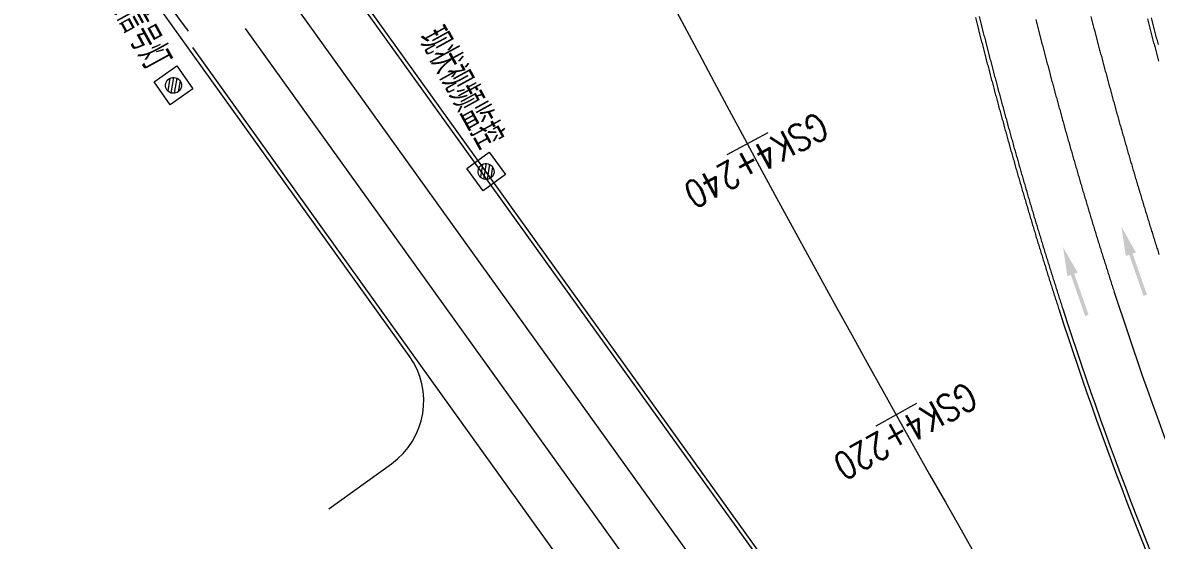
# Model space of a CAD drawing. Header units: millimetres. Extents: x 523446 to 528898, y 388189 to 392165.
# Drawn here: x 523949.3 to 524022.7, y 391028.1 to 391061.6 of the extents above; entities that cross this region are included whole.
import ezdxf
from ezdxf.enums import TextEntityAlignment as Align

# ---------------------------------------------------------------- set-up
doc = ezdxf.new("R2010")
doc.units = ezdxf.units.MM
doc.linetypes.add('ACAD_ISO04W100', pattern=[30, 24, -3, 0, -3])
doc.linetypes.add('白色虚线3米', pattern=[6, 3, -3])
for name, color, linetype, lineweight in [('0-现状交通设施2018', 7, 'Continuous', 0), ('0-现状信号灯', 7, 'Continuous', 40), ('000-scy-车道标线(实)', 7, 'Continuous', 40), ('人行横道', 7, 'Continuous', 30)]:
    doc.layers.add(name, color=color, linetype=linetype, lineweight=lineweight)
for name, color, linetype in [('000-scy-箭头', 7, 'Continuous'), ('000-scy-道路标线', 122, '白色虚线3米'), ('GSS-标注路线桩号', 7, 'Continuous'), ('MEDS道路平面中线-GSS', 7, 'Continuous'), ('侧分带与渠化岛', 3, 'Continuous'), ('车行道边线', 5, 'ACAD_ISO04W100')]:
    doc.layers.add(name, color=color, linetype=linetype)
doc.styles.add('HZTXT_S', font='TXT_S.shx', dxfattribs={"width": 0.75, "bigfont": 'HZTXT.shx'})
doc.styles.add('MEDS', font='TXT_S.SHX', dxfattribs={"width": 0.75, "bigfont": 'hztxt.shx'})

# ---------------------------------------------------------------- blocks, each defined once
blk = doc.blocks.new('7')
at = {"layer": '0-现状信号灯', "linetype": 'Continuous', "lineweight": 0, "ltscale": 0.005}
for p, q in [((525414.8998679431, 388753.3593147711), (525416.6155864513, 388753.903658412)), ((525416.6155864513, 388753.903658412), (525417.1599300923, 388752.187939904)), ((525415.444211584, 388751.643596263), (525414.8998679431, 388753.3593147711)), ((525415.9374142907, 388753.2836228181), (525415.5550406991, 388752.5458674628)), ((525416.1805043139, 388753.2636822056), (525415.7114769937, 388752.3587362973)), ((525416.3737923226, 388753.1476530984), (525415.9177153029, 388752.2676936266)), ((525416.511550422, 388752.9244840396), (525416.1794835215, 388752.2837909074)), ((525417.1599300923, 388752.187939904), (525415.444211584, 388751.643596263))]:
    blk.add_line(p, q, dxfattribs=at)
blk.add_ellipse((525416.0179651701, 388752.7739053484), major_axis=(0.3648974809175849, 0.3648974809175849), ratio=0.9999999999947542, start_param=3.156470216024712, end_param=9.439655523204298, dxfattribs=at)

msp = doc.modelspace()

# ---------------------------------------------------------------- hatches: boundary and pattern name
at = {"layer": '000-scy-箭头', "linetype": 'ByBlock', "lineweight": 0}
for points in [[(524021.3414814799, 391046.7560269884), (524021.1201756174, 391046.6788560398), (524022.0462270062, 391044.0231856767), (524021.8249211436, 391043.9460147273), (524020.8988697533, 391046.6016850903), (524020.6775638901, 391046.5245141409), (524020.3921550922, 391048.4107174724)], [(524017.5628039275, 391045.4569417416), (524017.3414980652, 391045.3797707932), (524018.2675494538, 391042.7241004301), (524018.0462435912, 391042.6469294806), (524017.1201922009, 391045.3025998436), (524016.8988863378, 391045.2254288942), (524016.61347754, 391047.1116322257)]]:
    msp.add_hatch(color=4, dxfattribs=at).paths.add_polyline_path(points)

# ---------------------------------------------------------------- linework, layer by layer
at = {"layer": '000-scy-车道标线(实)', "color": 4, "linetype": 'ByBlock', "lineweight": 0, "flags": 128}
for points in [[(524001.7844162928, 391020.2398742431), (523969.4277069489, 391065.3204839888)], [(523974.4754892633, 391040.2794466314), (523960.3137149381, 391060.0096567669)]]:
    msp.add_lwpolyline(points, dxfattribs=at)
for points in [[(524011.1887249979, 391062.025041124, -0.0002508592595097801), (524011.2782598708, 391061.6718698957, -0.0002528397415575857), (524011.3681504846, 391061.3187910937, -0.0002548196139847107), (524011.4583995477, 391060.9658057937, -0.0002568003617238761), (524011.549009766, 391060.6129150786, -0.0002587805242798184), (524011.6399838428, 391060.260120041, -0.0002607605021499831), (524011.7313244785, 391059.9074217815, -0.0002627404680879011), (524011.8230343713, 391059.5548214096, -0.0002647209726586129), (524011.9151162162, 391059.2023200428, -0.0002667006337329547), (524012.0075727055, 391058.8499188085, -0.0002686807131682419), (524012.1004065289, 391058.4976188418, -0.0002706610629226989), (524012.1936203731, 391058.1454212872, -0.0002726407722677355), (524012.2872169219, 391057.7933272982, -0.0002746206971777963), (524012.3811988563, 391057.4413380372, -0.0002766004819816248), (524012.4755688541, 391057.0894546754, -0.0002785798940822802), (524012.5703295904, 391056.7376783937, -0.0002805598114994309), (524012.6654837371, 391056.3860103815, -0.0002825394106876364), (524012.7610339631, 391056.0344518377, -0.000284519072676472), (524012.8569829342, 391055.6830039707, -0.0002864981963133422), (524012.9533333128, 391055.3316679982, -0.0002884781103387057), (524013.0500877586, 391054.9804451467, -0.0002904574628693585), (524013.1472489274, 391054.6293366533, -0.0002924372445949895), (524013.2448194725, 391054.2783437636, -0.0002944168057871749), (524013.3428020433, 391053.9274677331, -0.0002963955988522729), (524013.441199286, 391053.5767098278, -0.0002983756920558886), (524013.5400138437, 391053.2260713214, -0.0003003543507640868), (524013.6392483555, 391052.8755535, -0.0003023333841840996), (524013.7389054575, 391052.5251576573, -0.0003043128965295922), (524013.8389877821, 391052.1748850979, -0.0003062919862239712), (524013.9394979582, 391051.8247371365, -0.0003082712848528922), (524014.040438611, 391051.4747150969, -0.0003102499317575504), (524014.141812362, 391051.1248203143, -0.0003122297013874967), (524014.2436218293, 391050.7750541325, -0.0003142084212966688), (524014.3458696268, 391050.4254179068, -0.0003161871173803503), (524014.4485583651, 391050.0759130021, -0.0003181658985453253), (524014.5516906506, 391049.7265407937, -0.0003201449085884703), (524014.655269086, 391049.3773026671, -0.0003221240420556456), (524014.7592962702, 391049.0282000182, -0.0003241027081510116), (524014.8637747977, 391048.6792342537, -0.0003260813545805949), (524014.9687072594, 391048.3304067907, -0.0003280598785791724), (524015.0740962419, 391047.9817190567, -0.0003300384856632172), (524015.1799443278, 391047.6331724901, -0.000332017529538314), (524015.2862540957, 391047.2847685392, -0.0003339959042978746), (524015.3930281196, 391046.9365086642, -0.0003359742401068176), (524015.5002689695, 391046.5883943356, -0.0003379527464760609), (524015.6079792111, 391046.2404270345, -0.0003399311629118452), (524015.7161614056, 391045.8926082532, -0.0003419092811257072), (524015.8248181098, 391045.5449394949, -0.000343887656534559), (524015.9339518764, 391045.1974222739, -0.0003458661969330654), (524016.0435652531, 391044.850058115, -0.0003478444134843737), (524016.1536607833, 391044.5028485554, -0.0003498227446837858), (524016.2642410057, 391044.1557951419, -0.0003518007989078555), (524016.3753084543, 391043.8088994339, -0.0003537790127289816), (524016.4868656588, 391043.4621630013, -0.0003561061196361325), (524016.5990248609, 391043.115247235, -0.0003561061196361325)], [(524014.8488785287, 391061.8345202993, -0.0002517778705567924), (524014.9385933756, 391061.4851167544, -0.0002536809913568842), (524015.0286615391, 391061.1358348788, -0.0002555830465336776), (524015.119085637, 391060.7866757489, -0.0002574842654011124), (524015.209868282, 391060.4376404551, -0.0002593852032181569), (524015.3010120871, 391060.0887300828, -0.0002612858725301825), (524015.3925196617, 391059.7399457268, -0.0002631852200647343), (524015.4843936068, 391059.3912885084, -0.0002650840273266201), (524015.5766365248, 391059.0427595401, -0.0002669826055501275), (524015.6692510142, 391058.6943599451, -0.0002688805067705313), (524015.7622396679, 391058.3460908601, -0.0002707775280570003), (524015.855605077, 391057.9979534278, -0.0002726740623413798), (524015.9493498288, 391057.6499487985, -0.0002745699024293361), (524016.043476506, 391057.3020781364, -0.0002764651227565054), (524016.1379876881, 391056.9543426103, -0.0002783594643227392), (524016.2328859507, 391056.6067434, -0.0002802536778214691), (524016.3281738678, 391056.2592816881, -0.0002821470117760521), (524016.423854006, 391055.9119586762, -0.0002840399809608408), (524016.5199289321, 391055.5647755644, -0.0002859318018448192), (524016.6164012045, 391055.2177335751, -0.0002878233395626538), (524016.7132733813, 391054.8708339278, -0.0002897143957526068), (524016.8105480169, 391054.5240778524, -0.0002916043013597622), (524016.9082276574, 391054.1774666004, -0.0002934939746461424), (524017.0063148499, 391053.8310014172, -0.0002953827478906074), (524017.1048121346, 391053.4846835674, -0.0002972717009603202), (524017.2037220505, 391053.1385143148, -0.0002991592732899405), (524017.303047127, 391052.7924949504, -0.000301046642353065), (524017.4027898962, 391052.4466267531, -0.0003029327065775676), (524017.5029528794, 391052.1009110331, -0.0003048183885730357), (524017.6035385981, 391051.7553490949, -0.0003067038688727559), (524017.7045495696, 391051.409942253, -0.0003085882316603926), (524017.8059883031, 391051.0646918448, -0.0003104723933297329), (524017.9078573071, 391050.719599203, -0.0003123556016369736), (524018.0101590836, 391050.3746656794, -0.000314238645110679), (524018.1128961325, 391050.0298926274, -0.0003161207380781838), (524018.2160709453, 391049.6852814225, -0.0003180024427276628), (524018.3196860135, 391049.3408334361, -0.0003198830310049595), (524018.4237438193, 391048.9965500639, -0.0003217630563801276), (524018.5282468427, 391048.652432705, -0.0003236429918587828), (524018.6331975618, 391048.3084827594, -0.0003255220158298231), (524018.7385984456, 391047.9647016514, -0.00032740000819495), (524018.8444519576, 391047.6210908175, -0.000329277907926738), (524018.9507605616, 391047.2776516873, -0.0003311548203849373), (524019.0575267122, 391046.9343857177, -0.0003330314702399396), (524019.1647528604, 391046.591294368, -0.0003349073842517471), (524019.2724414525, 391046.2483791098, -0.0003367826770591375), (524019.3805949297, 391045.9056414237, -0.0003386572769107113), (524019.4892157274, 391045.5630828046, -0.0003405313143700177), (524019.5983062768, 391045.2207047548, -0.0003424046910257709), (524019.7078690031, 391044.8785087891, -0.0003442775497333518), (524019.8179063275, 391044.5364964301, -0.0003513157033506831), (524019.9300664466, 391044.1895664706)], [(524018.4173392989, 391062.0115493857, -0.0002505072268776466), (524018.5068468596, 391061.6659293814, -0.0002523321749256791), (524018.5967022586, 391061.3204591579, -0.0002541562814030094), (524018.6869080252, 391060.9751397737, -0.0002559795612662678), (524018.7774666853, 391060.6299722935, -0.0002578009868112353), (524018.8683807537, 391060.2849578162, -0.0002596213190955401), (524018.9596527465, 391059.9400974285, -0.0002614408642794189), (524019.0512851774, 391059.5953922215, -0.0002632591852932955), (524019.1432805525, 391059.2508433044, -0.0002650760818969096), (524019.2356413738, 391058.9064517965, -0.0002668919416450422), (524019.3283701417, 391058.5622188164, -0.0002687065620244605), (524019.4214693502, 391058.2181454991, -0.0002705200162080384), (524019.51494149, 391057.8742329827, -0.0002723320485309929), (524019.6087890455, 391057.5304824229, -0.000274143395436406), (524019.7030145021, 391057.1868949662, -0.0002759533217356697), (524019.7976203343, 391056.8434717875, -0.0002777623315191443), (524019.8926090181, 391056.5002140533, -0.0002795696620651255), (524019.9879830192, 391056.1571229579, -0.000281376155165953), (524020.0837448035, 391055.8141996871, -0.000283181618252171), (524020.1798968323, 391055.4714454381, -0.000284985401322433), (524020.2764415573, 391055.1288614332, -0.0002867883984116205), (524020.373381432, 391054.7864488816, -0.000288589956789195), (524020.4707189003, 391054.4442090197, -0.0002903911329529308), (524020.5684564082, 391054.1021430683, -0.0002921904031298926), (524020.6665963868, 391053.760252294, -0.0002939889198118001), (524020.7651412732, 391053.4185379343, -0.0002957856076588889), (524020.8640934898, 391053.0770012706, -0.0002975813660134407), (524020.9634554614, 391052.7356435698, -0.0002993763701177212), (524021.0632296078, 391052.3944661068, -0.0003011697281194842), (524021.1634183375, 391052.0534701889, -0.0003029623349014871), (524021.2640240616, 391051.7126571066, -0.0003047534548642188), (524021.3650491803, 391051.3720281807, -0.000306543859480364), (524021.4664960947, 391051.0315847211, -0.0003083327825191559), (524021.5683671942, 391050.6913280693, -0.0003101207736329052), (524021.6706648697, 391050.3512595544, -0.0003119071245370392), (524021.7733915002, 391050.0113805375, -0.0003136923719745056), (524021.876549463, 391049.6716923786, -0.0003154769764981811), (524021.9801411342, 391049.3321964336, -0.0003172601413715106), (524022.0841688784, 391048.9928940883, -0.0003190417506981978), (524022.1886350543, 391048.6537867413, -0.0003208227149424706), (524022.2935420219, 391048.3148757768, -0.0003226021659047527), (524022.3988921293, 391047.9761626143, -0.000324380809462542), (524022.504687723, 391047.6376486662, -0.0003261581833678431), (524022.610931142, 391047.2993353643, -0.0003279344026282312), (524022.7176247211, 391046.9612241447, -0.0003297093951496218), (524022.8247707873, 391046.623316461, -0.0003314832908300069)], [(524022.0728039602, 391061.861549326, -0.0002507787700651793), (524022.1624137054, 391061.5199987203, -0.0002525245944345359), (524022.2523678966, 391061.1786269829, -0.00025426880575409), (524022.3426689639, 391060.8374351747, -0.000256011705581316), (524022.4333193358, 391060.4964243551, -0.0002577528678216104), (524022.5243214318, 391060.1555956047, -0.0002594920949668947), (524022.615677665, 391059.8149500194, -0.0002612297685732238), (524022.7073904485, 391059.4744886872, -0.0002629656915774081), (524022.7994621877, 391059.1342127139, -0.0002646999365983851)], [(524016.5989151844, 391043.1155864702, 0.05915285942267897), (524041.7251180832, 390988.5567300373, 0.05915285942267897)]]:
    msp.add_lwpolyline(points, format="xyb", dxfattribs=at)
at = {"layer": '000-scy-道路标线', "linetype": 'ByBlock', "lineweight": 0, "flags": 128}
for points in [[(524021.6132182663, 390986.2793703707, 0.004321253602150679), (524010.6821451806, 391001.8408308033), (523966.583571153, 391063.2790455543)], [(524018.79208989, 390984.2333626536, 0.004942567041495005), (524007.8387728504, 390999.7999403624), (523963.7401988228, 391061.2381551135)], [(524019.9284208632, 391044.1946563498, 0.06043389722676391), (524045.382461588, 390989.2932618441, 0.0217240483901203), (524058.9530379413, 390968.633882464, 0.004612472203325218)]]:
    msp.add_lwpolyline(points, format="xyb", dxfattribs=at)
at = {"layer": '000-scy-道路标线', "linetype": 'ByBlock', "lineweight": 0, "ltscale": 0.4, "flags": 128}
msp.add_lwpolyline([(523987.6831656964, 391021.8784874406), (523974.4754892633, 391040.2794466314)], dxfattribs=at)
at = {"layer": 'GSS-标注路线桩号', "color": 7, "linetype": 'ByBlock', "lineweight": 0}
for p, q in [((523997.5142920776, 391054.4961629792), (523994.8744124467, 391053.0710189393)), ((524007.1345657621, 391036.9874611562), (524004.5160882972, 391035.5233656109))]:
    msp.add_line(p, q, dxfattribs=at)
at = {"layer": 'MEDS道路平面中线-GSS', "color": 233, "linetype": 'ByBlock', "lineweight": 0}
msp.add_arc((525184.140184466, 391695.098412643), 1349.999999999868, 203.8680650392285, 215.104859637779, dxfattribs=at)
at = {"layer": '人行横道', "color": 4, "linetype": 'ByBlock', "lineweight": 0}
msp.add_lwpolyline([(523955.9380828053, 391066.5769693245), (523960.0161944555, 391061.0620217625)], dxfattribs=at)
at = {"layer": '侧分带与渠化岛', "color": 3, "linetype": 'Continuous', "lineweight": 0}
msp.add_lwpolyline([(524001.8730442535, 391020.5447029295), (523967.2099492119, 391068.8373909373)], dxfattribs=at)
for points in [[(524010.9463605182, 391061.9637261866, -0.0002512051809708633), (524011.0359571221, 391061.610311456, -0.0002531911520200056), (524011.1259102023, 391061.2569872898, -0.0002551765558626842), (524011.2162224732, 391060.9037547648, -0.0002571628795797923), (524011.3068966465, 391060.5506149667, -0.0002591486604737175), (524011.3979354312, 391060.1975689892, -0.0002611342995591683), (524011.4893415339, 391059.8446179348, -0.0002631199699251327), (524011.5811176585, 391059.4917629149, -0.0002651062230917541), (524011.673266506, 391059.139005049, -0.0002670916746882056), (524011.765790775, 391058.786345466, -0.0002690775884626958), (524011.8586931609, 391058.4337853034, -0.0002710638163626145), (524011.9519763569, 391058.0813257074, -0.0002730494459724684), (524012.0456430526, 391057.7289678334, -0.0002750353346825349), (524012.1396959354, 391057.3767128458, -0.0002770211262965286), (524012.2341376894, 391057.024561918, -0.0002790065877245954), (524012.328970996, 391056.6725162326, -0.0002809925986767485), (524012.4241985332, 391056.3205769814, -0.0002829783341177583), (524012.5198229765, 391055.9687453652, -0.0002849641755857659), (524012.6158469979, 391055.6170225946, -0.0002869495211113513), (524012.7122732666, 391055.2654098892, -0.0002889357015198344), (524012.8091044484, 391054.9139084783, -0.000290921362923418), (524012.906343206, 391054.5625196004, -0.0002929074974925342), (524013.003992199, 391054.2112445039, -0.0002948934542147276), (524013.1020540834, 391053.8600844466, -0.0002968786848384113), (524013.2005315124, 391053.509040696, -0.0002988652609183403), (524013.2994271353, 391053.1581145294, -0.0003008504432812805), (524013.3987435983, 391052.807307234, -0.0003028360441696981), (524013.4984835443, 391052.4566201064, -0.0003048221682203534), (524013.5986496123, 391052.1060544538, -0.000306807912145357), (524013.6992444381, 391051.7556115929, -0.0003087939084270352), (524013.800270654, 391051.4052928505, -0.0003107792952949274), (524013.9017308882, 391051.0550995636, -0.0003127658500445836), (524014.0036277659, 391050.7050330793, -0.0003147513963799454), (524014.1059639081, 391050.3550947548, -0.0003167369619417224), (524014.2087419322, 391050.0052859579, -0.0003187226559656224), (524014.311964452, 391049.6556080664, -0.0003207086227963409), (524014.4156340772, 391049.3060624684, -0.0003226947563991921), (524014.5197534137, 391048.9566505628, -0.0003246804649307219), (524014.6243250634, 391048.6073737587, -0.000326666196982971), (524014.7293516246, 391048.258233476, -0.0003286518495157921), (524014.834835691, 391047.9092311451, -0.0003306376286848011), (524014.9407798526, 391047.5603682068, -0.0003326238888028631), (524015.0471866952, 391047.211646113, -0.000334609521506387), (524015.1540588004, 391046.8630663262, -0.0003365951585144826), (524015.2613987456, 391046.5146303198, -0.0003385810095296059), (524015.369209104, 391046.1663395781, -0.0003405668137329191), (524015.4774924443, 391045.8181955963, -0.0003425523622475594), (524015.586251331, 391045.4701998805, -0.0003445382118858658), (524015.6954883242, 391045.122353948, -0.0003465242700885701), (524015.8052059792, 391044.7746593272, -0.0003485100470661971), (524015.9154068473, 391044.4271175576, -0.0003504959819369112), (524016.0260934747, 391044.07973019, -0.0003524816827110924), (524016.1372684034, 391043.7324987864, -0.0003544675864653612), (524016.2489341705, 391043.3854249201, -0.0003564533035187695), (524016.3610933083, 391043.0385101758)], [(524010.9463605182, 391061.9637261866, -0.0002512051809708633), (524011.0359571221, 391061.610311456, -0.0002531911520200056), (524011.1259102023, 391061.2569872898, -0.0002551765558626842), (524011.2162224732, 391060.9037547648, -0.0002571628795797923), (524011.3068966465, 391060.5506149667, -0.0002591486604737175), (524011.3979354312, 391060.1975689892, -0.0002611342995591683), (524011.4893415339, 391059.8446179348, -0.0002631199699251327), (524011.5811176585, 391059.4917629149, -0.0002651062230917541), (524011.673266506, 391059.139005049, -0.0002670916746882056), (524011.765790775, 391058.786345466, -0.0002690775884626958), (524011.8586931609, 391058.4337853034, -0.0002710638163626145), (524011.9519763569, 391058.0813257074, -0.0002730494459724684), (524012.0456430526, 391057.7289678334, -0.0002750353346825349), (524012.1396959354, 391057.3767128458, -0.0002770211262965286), (524012.2341376894, 391057.024561918, -0.0002790065877245954), (524012.328970996, 391056.6725162326, -0.0002809925986767485), (524012.4241985332, 391056.3205769814, -0.0002829783341177583), (524012.5198229765, 391055.9687453652, -0.0002849641755857659), (524012.6158469979, 391055.6170225946, -0.0002869495211113513), (524012.7122732666, 391055.2654098892, -0.0002889357015198344), (524012.8091044484, 391054.9139084783, -0.000290921362923418), (524012.906343206, 391054.5625196004, -0.0002929074974925342), (524013.003992199, 391054.2112445039, -0.0002948934542147276), (524013.1020540834, 391053.8600844466, -0.0002968786848384113), (524013.2005315124, 391053.509040696, -0.0002988652609183403), (524013.2994271353, 391053.1581145294, -0.0003008504432812805), (524013.3987435983, 391052.807307234, -0.0003028360441696981), (524013.4984835443, 391052.4566201064, -0.0003048221682203534), (524013.5986496123, 391052.1060544538, -0.000306807912145357), (524013.6992444381, 391051.7556115929, -0.0003087939084270352), (524013.800270654, 391051.4052928505, -0.0003107792952949274), (524013.9017308882, 391051.0550995636, -0.0003127658500445836), (524014.0036277659, 391050.7050330793, -0.0003147513963799454), (524014.1059639081, 391050.3550947548, -0.0003167369619417224), (524014.2087419322, 391050.0052859579, -0.0003187226559656224), (524014.311964452, 391049.6556080664, -0.0003207086227963409), (524014.4156340772, 391049.3060624684, -0.0003226947563991921), (524014.5197534137, 391048.9566505628, -0.0003246804649307219), (524014.6243250634, 391048.6073737587, -0.000326666196982971), (524014.7293516246, 391048.258233476, -0.0003286518495157921), (524014.834835691, 391047.9092311451, -0.0003306376286848011), (524014.9407798526, 391047.5603682068, -0.0003326238888028631), (524015.0471866952, 391047.211646113, -0.000334609521506387), (524015.1540588004, 391046.8630663262, -0.0003365951585144826), (524015.2613987456, 391046.5146303198, -0.0003385810095296059), (524015.369209104, 391046.1663395781, -0.0003405668137329191), (524015.4774924443, 391045.8181955963, -0.0003425523622475594), (524015.586251331, 391045.4701998805, -0.0003445382118858658), (524015.6954883242, 391045.122353948, -0.0003465242700885701), (524015.8052059792, 391044.7746593272, -0.0003485100470661971), (524015.9154068473, 391044.4271175576, -0.0003504959819369112), (524016.0260934747, 391044.07973019, -0.0003524816827110924), (524016.1372684034, 391043.7324987864, -0.0003544675864653612), (524016.2489341705, 391043.3854249201, -0.0003564533035187695), (524016.3610933083, 391043.0385101758)], [(524016.3610933373, 391043.0385100858, 0.05915285942272816), (524041.5119539425, 390988.4261120862)]]:
    msp.add_lwpolyline(points, format="xyb", dxfattribs=at)
at = {"layer": '车行道边线', "color": 5, "linetype": 'Continuous', "lineweight": 0}
for points in [[(523959.5275053599, 391060.6762709728), (523870.7805347414, 391184.3187142853)], [(523974.3194131078, 391040.0681577892), (523959.5275053599, 391060.6762709728)], [(523969.1110228014, 391030.175062295), (523973.1730104088, 391033.0906395448)]]:
    msp.add_lwpolyline(points, dxfattribs=at)
at = {"layer": '车行道边线', "color": 5, "linetype": 'Continuous', "lineweight": 0, "flags": 128}
msp.add_lwpolyline([(524022.3146536698, 391061.9248642889, -0.0002504112396798767), (524022.4041956353, 391061.5835720312, -0.0002521517502678942), (524022.4940812638, 391061.2424604896, -0.0002538906119491507), (524022.5843129792, 391060.9015307228, -0.0002556281260389285), (524022.6748932041, 391060.5607837878, -0.0002573638668770448), (524022.7658243515, 391060.2202207636, -0.0002590976375382041)], format="xyb", dxfattribs=at)
at = {"layer": '车行道边线', "color": 5, "linetype": 'Continuous', "lineweight": 0}
msp.add_lwpolyline([(523973.1730104088, 391033.0906395448, 0.4142135623731637), (523974.3194131078, 391040.0681577892)], format="xyb", dxfattribs=at)

# ---------------------------------------------------------------- block references
at = {"layer": '0-现状交通设施2018', "color": 6, "linetype": 'ByBlock', "lineweight": 0}
for p, rotation in [((139868.5664636266, -137776.2417772031), 17.51164207600337), ((147686.1273231961, -143358.1164127522), 18.35198840523319)]:
    msp.add_blockref('7', p, dxfattribs=dict(at, rotation=rotation))

# ---------------------------------------------------------------- texts
at = {"layer": '0-现状交通设施2018', "linetype": 'ByBlock', "lineweight": 0, "style": 'HZTXT_S', "width": 0.7}
for s, p in [('现状信号灯', (523958.1974289025, 391058.8118546459)), ('现状视频监控', (523979.712769696, 391053.7608932136))]:
    msp.add_text(s, height=1.999999999999999, rotation=298.8153151050788, dxfattribs=at).set_placement(p, align=Align.MIDDLE_RIGHT)
at = {"layer": 'GSS-标注路线桩号', "color": 7, "linetype": 'ByBlock', "lineweight": 0, "style": 'MEDS', "width": 0.8}
for s, rotation, p in [('GSK4+240', 208.362476215188, (523996.7762860785, 391052.70564011)), ('GSK4+220', 209.2113025705269, (524006.4231660439, 391035.186201752))]:
    msp.add_text(s, height=1.75, rotation=rotation, dxfattribs=at).set_placement(p, align=Align.MIDDLE)

doc.saveas('drawing.dxf')
